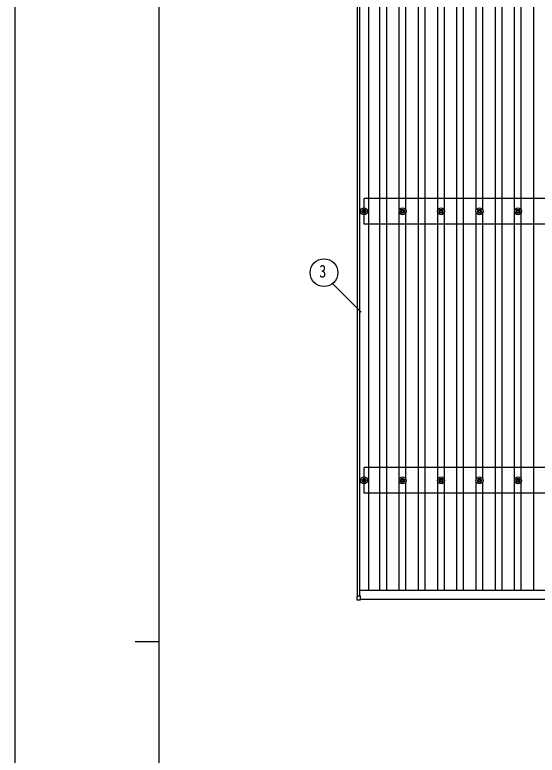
# Model space of a CAD drawing. Units: millimetres, scale not verified. Extents: x -10512 to 10512, y -7425 to 7425.
# Drawn here: x -10512 to -7796, y -279 to 3573 of the extents above; entities that cross this region are included whole.
import ezdxf
from ezdxf.enums import TextEntityAlignment as Align

# ---------------------------------------------------------------- set-up
doc = ezdxf.new("R2010")
doc.units = ezdxf.units.MM
doc.header["$LTSCALE"] = 30
for name, color, linetype in [('0-4_YKK_13', 4, 'Continuous'), ('0-5_YKK_A1', 4, 'Continuous'), ('0-6_YKK_D', 6, 'Continuous'), ('0-7_YKK_ZWAK', 7, 'Continuous')]:
    doc.layers.add(name, color=color, linetype=linetype)
doc.styles.add('ＭＳ ゴシック', font='')
doc.styles.get('ＭＳ ゴシック').set_extended_font_data('MS Gothic')

msp = doc.modelspace()

# ---------------------------------------------------------------- linework, layer by layer
at = {"layer": '0-4_YKK_13'}
for p, q in [((-8705.95, 2552.12), (-8701.53, 2552.12)), ((-8705.95, 2548.62), (-8701.53, 2548.62)), ((-8697.7, 2560.37), (-8697.7, 2555.95)), ((-8697.7, 2544.79), (-8697.7, 2540.37)), ((-8694.2, 2560.37), (-8694.2, 2555.95)), ((-8694.2, 2544.79), (-8694.2, 2540.37)), ((-8690.37, 2552.12), (-8685.95, 2552.12)), ((-8690.37, 2548.62), (-8685.95, 2548.62)), ((-8505.95, 2552.12), (-8501.53, 2552.12)), ((-8505.95, 2548.62), (-8501.53, 2548.62)), ((-8497.7, 2560.37), (-8497.7, 2555.95)), ((-8497.7, 2544.79), (-8497.7, 2540.37)), ((-8494.2, 2560.37), (-8494.2, 2555.95)), ((-8494.2, 2544.79), (-8494.2, 2540.37)), ((-8490.37, 2552.12), (-8485.95, 2552.12)), ((-8490.37, 2548.62), (-8485.95, 2548.62)), ((-8305.95, 2552.12), (-8301.53, 2552.12)), ((-8305.95, 2548.62), (-8301.53, 2548.62)), ((-8297.7, 2560.37), (-8297.7, 2555.95)), ((-8297.7, 2544.79), (-8297.7, 2540.37)), ((-8294.2, 2560.37), (-8294.2, 2555.95)), ((-8294.2, 2544.79), (-8294.2, 2540.37)), ((-8290.37, 2552.12), (-8285.95, 2552.12)), ((-8290.37, 2548.62), (-8285.95, 2548.62)), ((-8105.95, 2552.12), (-8101.53, 2552.12)), ((-8105.95, 2548.62), (-8101.53, 2548.62)), ((-8097.7, 2560.37), (-8097.7, 2555.95)), ((-8097.7, 2544.79), (-8097.7, 2540.37)), ((-8094.2, 2560.37), (-8094.2, 2555.95)), ((-8094.2, 2544.79), (-8094.2, 2540.37)), ((-8090.37, 2552.12), (-8085.95, 2552.12)), ((-8090.37, 2548.62), (-8085.95, 2548.62)), ((-7905.95, 2552.12), (-7901.53, 2552.12)), ((-7905.95, 2548.62), (-7901.53, 2548.62)), ((-7897.7, 2560.37), (-7897.7, 2555.95)), ((-7897.7, 2544.79), (-7897.7, 2540.37)), ((-7894.2, 2560.37), (-7894.2, 2555.95)), ((-7894.2, 2544.79), (-7894.2, 2540.37)), ((-7890.37, 2552.12), (-7885.95, 2552.12)), ((-7890.37, 2548.62), (-7885.95, 2548.62)), ((-8697.7, 1160.37), (-8697.7, 1155.95)), ((-8694.2, 1160.37), (-8694.2, 1155.95)), ((-8497.7, 1160.37), (-8497.7, 1155.95)), ((-8494.2, 1160.37), (-8494.2, 1155.95)), ((-8297.7, 1160.37), (-8297.7, 1155.95)), ((-8294.2, 1160.37), (-8294.2, 1155.95)), ((-8097.7, 1160.37), (-8097.7, 1155.95)), ((-8094.2, 1160.37), (-8094.2, 1155.95)), ((-7897.7, 1160.37), (-7897.7, 1155.95)), ((-7894.2, 1160.37), (-7894.2, 1155.95)), ((-8705.95, 1152.12), (-8701.53, 1152.12)), ((-8705.95, 1148.62), (-8701.53, 1148.62)), ((-8697.7, 1144.79), (-8697.7, 1140.37)), ((-8694.2, 1144.79), (-8694.2, 1140.37)), ((-8690.37, 1152.12), (-8685.95, 1152.12)), ((-8690.37, 1148.62), (-8685.95, 1148.62)), ((-8505.95, 1152.12), (-8501.53, 1152.12)), ((-8505.95, 1148.62), (-8501.53, 1148.62)), ((-8497.7, 1144.79), (-8497.7, 1140.37)), ((-8494.2, 1144.79), (-8494.2, 1140.37)), ((-8490.37, 1152.12), (-8485.95, 1152.12)), ((-8490.37, 1148.62), (-8485.95, 1148.62)), ((-8305.95, 1152.12), (-8301.53, 1152.12)), ((-8305.95, 1148.62), (-8301.53, 1148.62)), ((-8297.7, 1144.79), (-8297.7, 1140.37)), ((-8294.2, 1144.79), (-8294.2, 1140.37)), ((-8290.37, 1152.12), (-8285.95, 1152.12)), ((-8290.37, 1148.62), (-8285.95, 1148.62)), ((-8105.95, 1152.12), (-8101.53, 1152.12)), ((-8105.95, 1148.62), (-8101.53, 1148.62)), ((-8097.7, 1144.79), (-8097.7, 1140.37)), ((-8094.2, 1144.79), (-8094.2, 1140.37)), ((-8090.37, 1152.12), (-8085.95, 1152.12)), ((-8090.37, 1148.62), (-8085.95, 1148.62)), ((-7905.95, 1152.12), (-7901.53, 1152.12)), ((-7905.95, 1148.62), (-7901.53, 1148.62)), ((-7897.7, 1144.79), (-7897.7, 1140.37)), ((-7894.2, 1144.79), (-7894.2, 1140.37)), ((-7890.37, 1152.12), (-7885.95, 1152.12)), ((-7890.37, 1148.62), (-7885.95, 1148.62)), ((-8734.25, 547.38), (-8734.25, 529.38)), ((-8715.25, 548.38), (-8733.25, 548.38)), ((-8714.25, 529.38), (-8714.25, 547.38)), ((-8733.25, 528.38), (-8715.25, 528.38))]:
    msp.add_line(p, q, dxfattribs=at)
for centre, radius in [((-8695.95, 2550.37), 18.25), ((-8695.95, 2550.37), 10.15), ((-8695.95, 2550.37), 5.85), ((-8695.95, 2550.37), 5.25), ((-8495.95, 2550.37), 18.25), ((-8495.95, 2550.37), 10.15), ((-8495.95, 2550.37), 5.85), ((-8495.95, 2550.37), 5.25), ((-8295.95, 2550.37), 18.25), ((-8295.95, 2550.37), 10.15), ((-8295.95, 2550.37), 5.85), ((-8295.95, 2550.37), 5.25), ((-8095.95, 2550.37), 18.25), ((-8095.95, 2550.37), 10.15), ((-8095.95, 2550.37), 5.85), ((-8095.95, 2550.37), 5.25), ((-7895.95, 2550.37), 18.25), ((-7895.95, 2550.37), 10.15), ((-7895.95, 2550.37), 5.85), ((-7895.95, 2550.37), 5.25), ((-8695.95, 1150.37), 18.25), ((-8695.95, 1150.37), 10.15), ((-8695.95, 1150.37), 5.85), ((-8495.95, 1150.37), 18.25), ((-8495.95, 1150.37), 10.15), ((-8495.95, 1150.37), 5.85), ((-8295.95, 1150.37), 18.25), ((-8295.95, 1150.37), 10.15), ((-8295.95, 1150.37), 5.85), ((-8095.95, 1150.37), 18.25), ((-8095.95, 1150.37), 10.15), ((-8095.95, 1150.37), 5.85), ((-7895.95, 1150.37), 18.25), ((-7895.95, 1150.37), 10.15), ((-7895.95, 1150.37), 5.85), ((-8695.95, 1150.37), 5.25), ((-8495.95, 1150.37), 5.25), ((-8295.95, 1150.37), 5.25), ((-8095.95, 1150.37), 5.25), ((-7895.95, 1150.37), 5.25)]:
    msp.add_circle(centre, radius, dxfattribs=at)
for centre, start, end in [((-8733.25, 547.38), 90, 180), ((-8715.25, 547.38), 0, 90), ((-8733.25, 529.38), 180, 270), ((-8715.25, 529.38), 270, 0)]:
    msp.add_arc(centre, 1, start, end, dxfattribs=at)
at = {"layer": '0-5_YKK_A1'}
for p, q in [((-8730.95, 548.38), (-8730.95, 5946.8)), ((-8718.95, 548.38), (-8718.95, 5946.8)), ((-8670.95, 579.66), (-8670.95, 5920.71)), ((-8613.45, 579.66), (-8613.45, 5920.71)), ((-8578.45, 579.66), (-8578.45, 5920.71)), ((-8413.45, 579.66), (-8413.45, 5920.71)), ((-8378.45, 579.66), (-8378.45, 5920.71)), ((-8213.45, 579.66), (-8213.45, 5920.71)), ((-8178.45, 579.66), (-8178.45, 5920.71)), ((-8013.45, 579.66), (-8013.45, 5920.71)), ((-7978.45, 579.66), (-7978.45, 5920.71)), ((-7813.45, 579.66), (-7813.45, 5920.71)), ((-8513.45, 2555.55), (-8513.45, 3945.19)), ((-8478.45, 2555.55), (-8478.45, 3945.19)), ((-8313.45, 2555.55), (-8313.45, 3945.19)), ((-8278.45, 2555.55), (-8278.45, 3945.19)), ((-8113.45, 2555.55), (-8113.45, 3945.19)), ((-8078.45, 2555.55), (-8078.45, 3945.19)), ((-7913.45, 2555.55), (-7913.45, 3945.19)), ((-7878.45, 2555.55), (-7878.45, 3945.19)), ((-5693.2, 2617.37), (-8695.95, 2617.37)), ((-8695.95, 2483.37), (-8695.95, 2617.37)), ((-8513.45, 1155.55), (-8513.45, 2545.19)), ((-8478.45, 1155.55), (-8478.45, 2545.19)), ((-8313.45, 1155.55), (-8313.45, 2545.19)), ((-8278.45, 1155.55), (-8278.45, 2545.19)), ((-8113.45, 1155.55), (-8113.45, 2545.19)), ((-8078.45, 1155.55), (-8078.45, 2545.19)), ((-7913.45, 1155.55), (-7913.45, 2545.19)), ((-7878.45, 1155.55), (-7878.45, 2545.19)), ((-5693.2, 2483.37), (-8695.95, 2483.37)), ((-5693.2, 1217.37), (-8695.95, 1217.37)), ((-8695.95, 1083.37), (-8695.95, 1217.37)), ((-8513.45, 579.66), (-8513.45, 1145.19)), ((-8478.45, 579.66), (-8478.45, 1145.19)), ((-8313.45, 579.66), (-8313.45, 1145.19)), ((-8278.45, 579.66), (-8278.45, 1145.19)), ((-8113.45, 579.66), (-8113.45, 1145.19)), ((-8078.45, 579.66), (-8078.45, 1145.19)), ((-7913.45, 579.66), (-7913.45, 1145.19)), ((-7878.45, 579.66), (-7878.45, 1145.19)), ((-5693.2, 1083.37), (-8695.95, 1083.37)), ((-8718.95, 579.66), (-5672.95, 579.66)), ((-8714.25, 531.68), (-5677.65, 531.68))]:
    msp.add_line(p, q, dxfattribs=at)
at = {"layer": '0-6_YKK_D'}
msp.add_line((-8859.86, 2174.81), (-8711.07, 2026.02), dxfattribs=at)
msp.add_circle((-8904.84, 2231.03), 72, dxfattribs=at)
at = {"layer": '0-7_YKK_ZWAK'}
for p, q in [((-9762.45, -6312.5), (-9762.45, 6937.5)), ((-9887.45, 312.5), (-9762.45, 312.5))]:
    msp.add_line(p, q, dxfattribs=at)
msp.add_lwpolyline([(-10512.5, -7425), (10512.5, -7425), (10512.5, 7425), (-10512.5, 7425)], close=True, dxfattribs=at)

# ---------------------------------------------------------------- texts
at = {"layer": '0-6_YKK_D', "style": 'ＭＳ ゴシック', "width": 0.8}
msp.add_text('3', height=65.98, dxfattribs=at).set_placement((-8928.84, 2186.03), align=Align.BOTTOM_LEFT)

doc.saveas('drawing.dxf')
